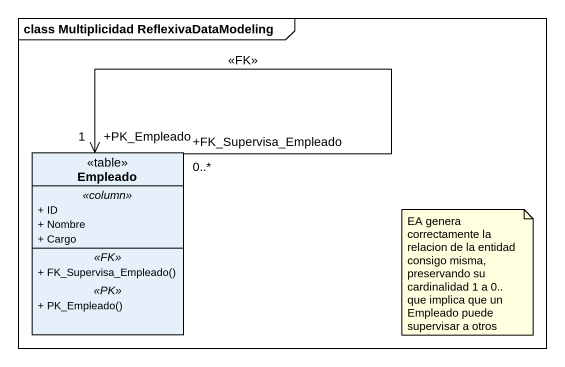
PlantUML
@startuml
mainframe class Multiplicidad ReflexivaDataModeling
hide circle
hide empty members
skinparam classAttributeIconSize 0
class Empleado <<table>> {
  .. <<column>> ..
  + ID
  + Nombre
  + Cargo
  .. <<FK>> ..
  + FK_Supervisa_Empleado()
  .. <<PK>> ..
  + PK_Empleado()
}
Empleado "+FK_Supervisa_Empleado\n0..*" --> "+PK_Empleado\n1" Empleado : <<FK>>
note as N1
  EA genera correctamente la relacion de la entidad consigo misma, preservando su cardinalidad 1 a 0.. que implica que un Empleado puede supervisar a otros
end note
@enduml
